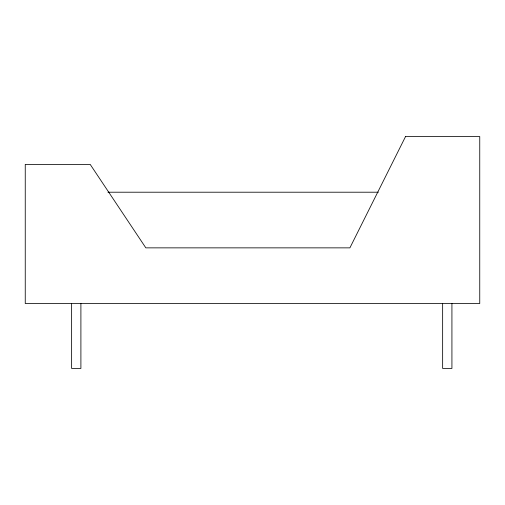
<?xml version="1.0" encoding="UTF-8"?>
<svg xmlns="http://www.w3.org/2000/svg" width="505" height="505" viewBox="0 0 505 505"><rect width="100%" height="100%" fill="white"/><g stroke="black" fill="none" stroke-linecap="round" stroke-linejoin="round"><path stroke-width="0.76" d="M107.956 192.209L378.352 192.209M451.924 303.518L451.924 368.442L442.645 368.442L442.645 303.518M80.901 303.518L80.901 368.442L71.628 368.442L71.628 303.518M405.547 136.558L349.896 247.86L145.831 247.86L90.18 164.384L25.25 164.384L25.25 303.518L479.75 303.518L479.75 136.558L405.547 136.558"/></g></svg>
